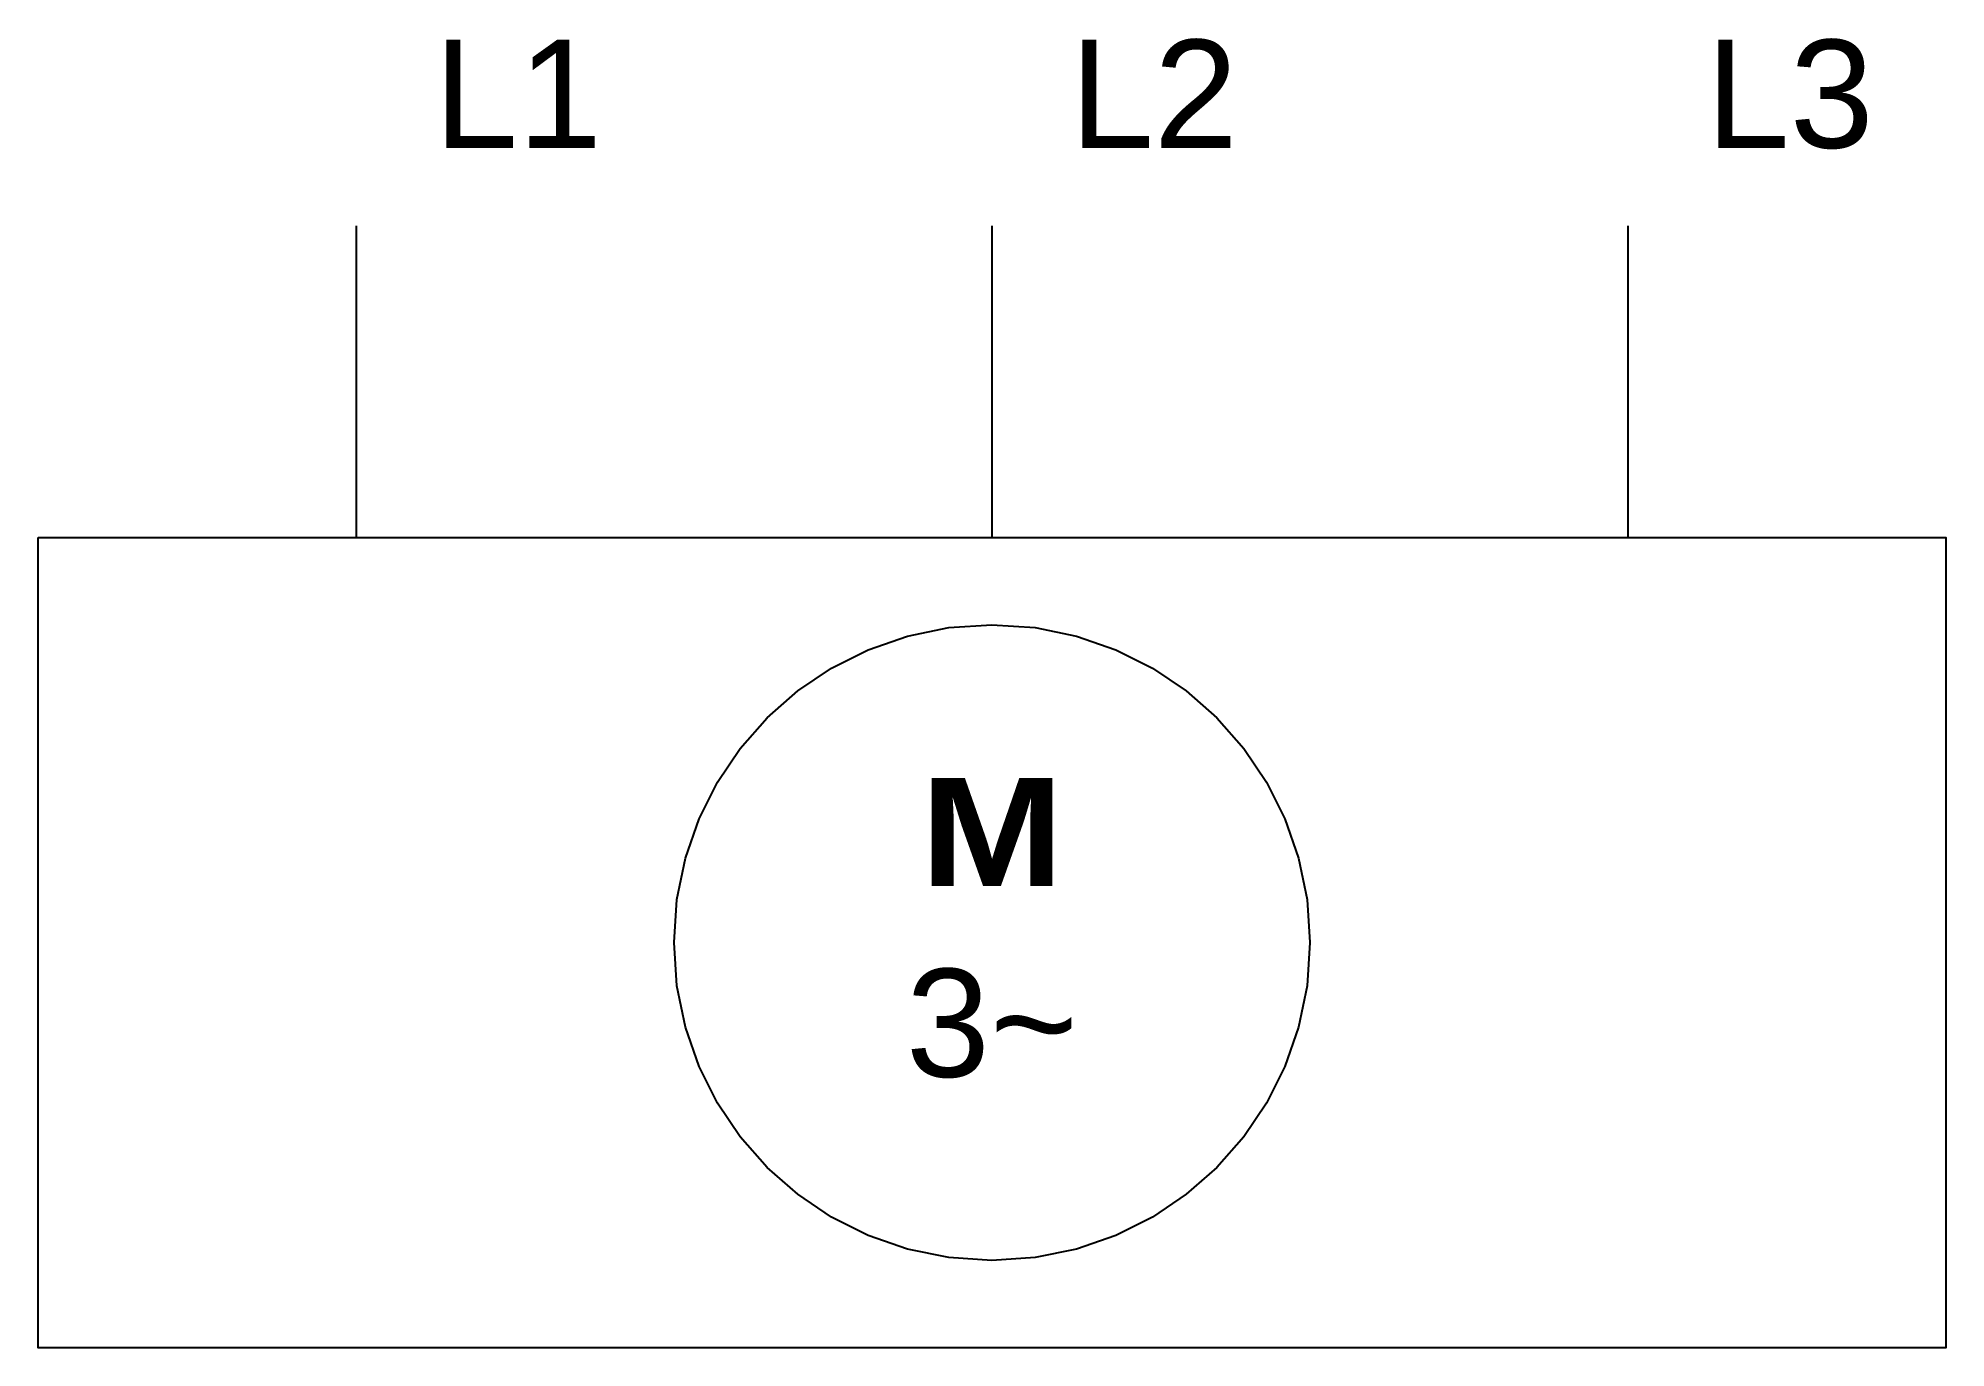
# Model space of a CAD drawing. Header units: millimetres. Extents: x -5 to 25, y -17.6 to 3.
import ezdxf
from ezdxf.enums import TextEntityAlignment as Align

# ---------------------------------------------------------------- set-up
doc = ezdxf.new("R2010")
doc.units = ezdxf.units.MM
doc.layers.get('0').update_dxf_attribs({"linetype": 'CONTINUOUS'})
doc.styles.add('ARIAL', font='arial.ttf')
doc.styles.add('ARIAL_BLACK', font='ariblk.ttf')

# ---------------------------------------------------------------- blocks, each defined once
blk = doc.blocks.new('291_E_LV_MLD_IEC60617_motor_3ph_3p')
at = {"true_color": 0x0000ff}
for p, q in [((0, 0), (0, -4.902)), ((10, 0), (10, -4.902)), ((20, 0), (20, -4.902))]:
    blk.add_line(p, q, dxfattribs=at)
for points in [[(-5, -4.902), (25, -4.902), (25, -17.647), (-5, -17.647)], [(15, -11.274), (14.954, -11.952), (14.821, -12.603), (14.607, -13.22), (14.317, -13.797), (13.958, -14.329), (13.535, -14.809), (13.055, -15.232), (12.523, -15.591), (11.946, -15.881), (11.329, -16.095), (10.678, -16.228), (10, -16.274), (9.322, -16.228), (8.671, -16.095), (8.054, -15.881), (7.477, -15.591), (6.945, -15.232), (6.465, -14.809), (6.042, -14.329), (5.683, -13.797), (5.393, -13.22), (5.179, -12.603), (5.046, -11.952), (5, -11.274), (5.046, -10.596), (5.179, -9.945), (5.393, -9.328), (5.683, -8.751), (6.042, -8.219), (6.465, -7.739), (6.945, -7.316), (7.477, -6.957), (8.054, -6.667), (8.671, -6.453), (9.322, -6.32), (10, -6.274), (10.678, -6.32), (11.329, -6.453), (11.946, -6.667), (12.523, -6.957), (13.055, -7.316), (13.535, -7.739), (13.958, -8.219), (14.317, -8.751), (14.607, -9.328), (14.821, -9.945), (14.954, -10.596), (15, -11.274)]]:
    blk.add_lwpolyline(points, close=True, dxfattribs=at)
at = {"true_color": 0x0000ff, "style": 'ARIAL'}
for s, p in [('L1', (1.225, 1.225)), ('L2', (11.225, 1.225)), ('L3', (21.225, 1.225))]:
    blk.add_text(s, height=1.7, dxfattribs=at).set_placement(p)
at = {"true_color": 0x0000ff}
for s, style, p in [('M', 'ARIAL_BLACK', (10, -10.386)), ('3~', 'ARIAL', (10, -13.386))]:
    blk.add_text(s, height=1.7, dxfattribs=dict(at, style=style)).set_placement(p, align=Align.CENTER)
at = {"true_color": 0x0000ff, "style": 'ARIAL'}
blk.add_attdef('TAG', text='', height=2.5, dxfattribs=at).set_placement((-7, -2.2), align=Align.RIGHT)
at = {"color": 7, "style": 'ARIAL'}
for tag, p in [('RATED_CURRENT', (-7, -9)), ('POWER', (-7, -12)), ('POWER_KW', (-7, -15)), ('VOLTAGE', (-7, -18)), ('MANUFACTURER', (-7, -21))]:
    blk.add_attdef(tag, text='', height=1.7, dxfattribs=at).set_placement(p, align=Align.RIGHT)

msp = doc.modelspace()

# ---------------------------------------------------------------- block references
msp.add_blockref('291_E_LV_MLD_IEC60617_motor_3ph_3p', (0, 0))

doc.saveas('drawing.dxf')
